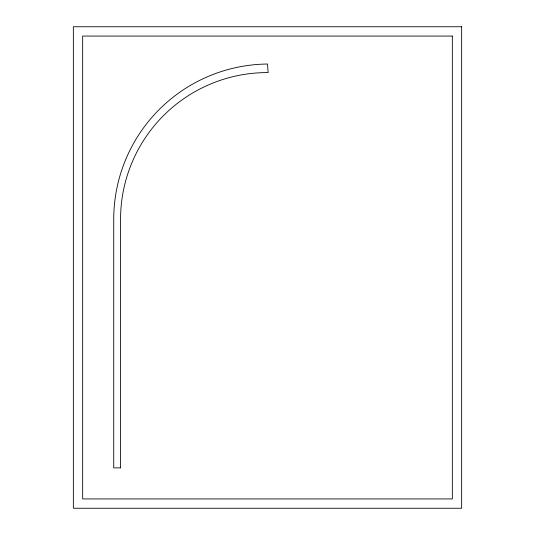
<?xml version="1.0" encoding="UTF-8"?>
<svg xmlns="http://www.w3.org/2000/svg" width="535" height="535" viewBox="0 0 535 535"><rect width="100%" height="100%" fill="white"/><g stroke="black" fill="none" stroke-linecap="round" stroke-linejoin="round"><path stroke-width="0.8" d="M461.651 26.75L73.349 26.75L73.349 508.25L461.651 508.25L461.651 26.75M452.336 36.072L82.664 36.072L82.664 498.928L452.336 498.928L452.336 36.072M120.562 467.864L113.728 467.864L113.728 219.35A155.331 155.331 0 0 1 267.5 64.026L268.149 72.593A146.757 146.757 0 0 0 120.562 219.35L120.562 467.864"/></g></svg>
